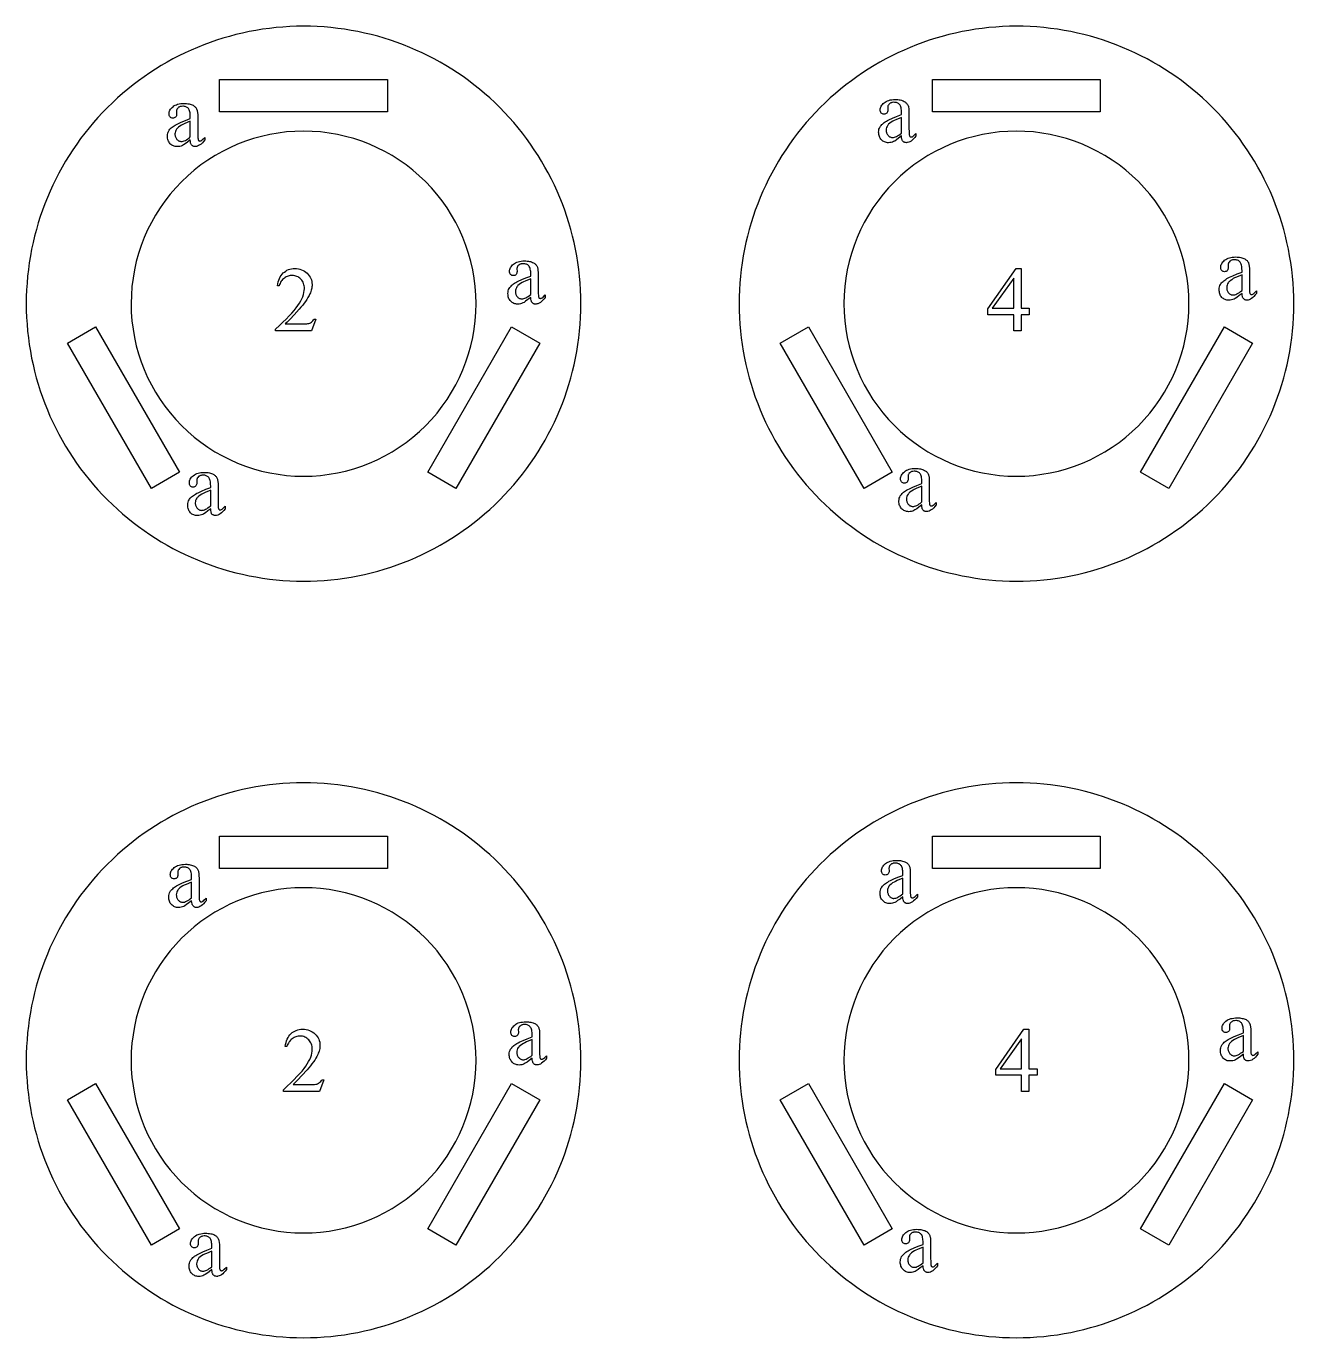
# Model space of a CAD drawing. Extents: x 6 to 600, y -207 to 349.
# Drawn here: x 192.9 to 310.1, y 9.1 to 130.2 of the extents above; entities that cross this region are included whole.
import ezdxf

# ---------------------------------------------------------------- set-up
doc = ezdxf.new("R2010")
doc.units = 0
doc.header["$MEASUREMENT"] = 0
for name, color, linetype in [('EXT', 1, 'CONTINUOUS'), ('INT', 5, 'CONTINUOUS'), ('TEXT', 18, 'CONTINUOUS')]:
    doc.layers.add(name, color=color, linetype=linetype)

msp = doc.modelspace()

# ---------------------------------------------------------------- linework, layer by layer
at = {"layer": 'EXT'}
for points in [[(218.57, 130.21, 0.414214), (192.95, 104.59, 0.414214), (218.57, 78.96, 0.414214), (244.2, 104.59, 0.414214)], [(284.43, 130.21, 0.414214), (258.81, 104.59, 0.414214), (284.43, 78.96, 0.414214), (310.06, 104.59, 0.414214)], [(218.57, 60.33, 0.414214), (192.95, 34.7, 0.414214), (218.57, 9.08, 0.414214), (244.2, 34.7, 0.414214)], [(284.43, 60.33, 0.414214), (258.81, 34.7, 0.414214), (284.43, 9.08, 0.414214), (310.06, 34.7, 0.414214)]]:
    msp.add_lwpolyline(points, format="xyb", close=True, dxfattribs=at)
at = {"layer": 'INT'}
for points in [[(210.82, 122.3), (210.82, 125.3), (226.32, 125.3), (226.32, 122.3)], [(276.68, 122.3), (276.68, 125.3), (292.18, 125.3), (292.18, 122.3)], [(207.1, 89.01), (204.51, 87.51), (196.76, 100.94), (199.35, 102.44)], [(237.79, 102.44), (240.39, 100.94), (232.64, 87.51), (230.04, 89.01)], [(272.96, 89.01), (270.36, 87.51), (262.61, 100.94), (265.21, 102.44)], [(303.65, 102.44), (306.25, 100.94), (298.5, 87.51), (295.9, 89.01)], [(210.82, 52.42), (210.82, 55.42), (226.32, 55.42), (226.32, 52.42)], [(276.68, 52.42), (276.68, 55.42), (292.18, 55.42), (292.18, 52.42)], [(207.1, 19.13), (204.51, 17.63), (196.76, 31.05), (199.35, 32.55)], [(237.79, 32.55), (240.39, 31.05), (232.64, 17.63), (230.04, 19.13)], [(272.96, 19.13), (270.36, 17.63), (262.61, 31.05), (265.21, 32.55)], [(303.65, 32.55), (306.25, 31.05), (298.5, 17.63), (295.9, 19.13)]]:
    msp.add_lwpolyline(points, close=True, dxfattribs=at)
for points in [[(218.57, 120.52, 0.414214), (202.64, 104.59, 0.414214), (218.57, 88.65, 0.414214), (234.51, 104.59, 0.414214)], [(284.43, 120.52, 0.414214), (268.5, 104.59, 0.414214), (284.43, 88.65, 0.414214), (300.37, 104.59, 0.414214)], [(218.57, 50.64, 0.414214), (202.64, 34.7, 0.414214), (218.57, 18.76, 0.414214), (234.51, 34.7, 0.414214)], [(284.43, 50.64, 0.414214), (268.5, 34.7, 0.414214), (284.43, 18.76, 0.414214), (300.37, 34.7, 0.414214)]]:
    msp.add_lwpolyline(points, format="xyb", close=True, dxfattribs=at)
at = {"layer": 'TEXT'}
for points in [[(208.11, 119.71), (207.85, 119.51), (207.63, 119.36), (207.48, 119.25), (207.38, 119.19), (207.26, 119.14), (207.15, 119.11), (207.02, 119.09), (206.9, 119.09), (206.8, 119.09), (206.71, 119.1), (206.62, 119.12), (206.54, 119.15), (206.46, 119.19), (206.39, 119.24), (206.32, 119.29), (206.25, 119.36), (206.19, 119.43), (206.14, 119.5), (206.09, 119.58), (206.06, 119.67), (206.03, 119.76), (206.01, 119.86), (206, 119.96), (206, 120.06), (206, 120.2), (206.03, 120.32), (206.07, 120.44), (206.12, 120.55), (206.17, 120.62), (206.22, 120.69), (206.28, 120.75), (206.35, 120.82), (206.43, 120.89), (206.52, 120.95), (206.61, 121.01), (206.71, 121.08), (206.82, 121.14), (206.96, 121.21), (207.27, 121.35), (207.66, 121.51), (208.11, 121.68), (208.11, 121.83), (208.11, 121.97), (208.1, 122.09), (208.09, 122.21), (208.07, 122.31), (208.04, 122.4), (208.01, 122.48), (207.97, 122.55), (207.93, 122.61), (207.88, 122.66), (207.83, 122.7), (207.77, 122.74), (207.71, 122.77), (207.64, 122.79), (207.57, 122.81), (207.49, 122.82), (207.41, 122.82), (207.28, 122.81), (207.22, 122.8), (207.17, 122.79), (207.12, 122.77), (207.07, 122.74), (207.03, 122.72), (206.99, 122.68), (206.92, 122.61), (206.89, 122.57), (206.87, 122.53), (206.86, 122.49), (206.84, 122.45), (206.84, 122.4), (206.83, 122.36), (206.84, 122.12), (206.84, 122.03), (206.82, 121.95), (206.79, 121.88), (206.74, 121.82), (206.69, 121.78), (206.63, 121.75), (206.56, 121.73), (206.49, 121.72), (206.42, 121.73), (206.35, 121.75), (206.29, 121.78), (206.24, 121.83), (206.2, 121.89), (206.16, 121.96), (206.15, 122.03), (206.14, 122.12), (206.15, 122.21), (206.16, 122.3), (206.19, 122.38), (206.23, 122.46), (206.28, 122.55), (206.35, 122.62), (206.42, 122.7), (206.51, 122.78), (206.6, 122.85), (206.71, 122.91), (206.82, 122.96), (206.94, 123), (207.08, 123.03), (207.22, 123.06), (207.37, 123.07), (207.53, 123.08), (207.65, 123.07), (207.77, 123.07), (207.88, 123.05), (207.99, 123.03), (208.09, 123.01), (208.19, 122.98), (208.28, 122.95), (208.36, 122.91), (208.42, 122.87), (208.47, 122.83), (208.53, 122.79), (208.57, 122.74), (208.62, 122.69), (208.65, 122.63), (208.69, 122.57), (208.72, 122.5), (208.74, 122.45), (208.75, 122.39), (208.78, 122.23), (208.79, 122.03), (208.8, 121.77), (208.8, 120.48), (208.8, 120.05), (208.81, 119.91), (208.82, 119.82), (208.83, 119.76), (208.84, 119.72), (208.86, 119.68), (208.88, 119.65), (208.91, 119.64), (208.94, 119.62), (208.96, 119.62), (208.99, 119.61), (209.06, 119.62), (209.11, 119.64), (209.16, 119.68), (209.24, 119.74), (209.45, 119.94), (209.45, 119.71), (209.33, 119.57), (209.22, 119.44), (209.1, 119.33), (208.99, 119.25), (208.88, 119.18), (208.77, 119.13), (208.67, 119.1), (208.61, 119.09), (208.56, 119.09), (208.46, 119.1), (208.42, 119.11), (208.38, 119.13), (208.34, 119.15), (208.3, 119.17), (208.27, 119.2), (208.24, 119.23), (208.21, 119.27), (208.18, 119.31), (208.16, 119.36), (208.14, 119.42), (208.12, 119.55)], [(273.82, 120.08), (273.55, 119.87), (273.34, 119.72), (273.19, 119.61), (273.08, 119.55), (272.97, 119.51), (272.85, 119.47), (272.73, 119.46), (272.61, 119.45), (272.51, 119.45), (272.42, 119.47), (272.33, 119.49), (272.25, 119.52), (272.17, 119.55), (272.09, 119.6), (272.02, 119.66), (271.96, 119.72), (271.9, 119.79), (271.85, 119.86), (271.8, 119.94), (271.77, 120.03), (271.74, 120.12), (271.72, 120.22), (271.71, 120.32), (271.7, 120.43), (271.71, 120.56), (271.73, 120.69), (271.77, 120.8), (271.83, 120.91), (271.87, 120.98), (271.93, 121.05), (271.99, 121.12), (272.06, 121.18), (272.14, 121.25), (272.22, 121.31), (272.32, 121.38), (272.42, 121.44), (272.53, 121.5), (272.66, 121.57), (272.98, 121.72), (273.36, 121.87), (273.82, 122.05), (273.82, 122.2), (273.82, 122.33), (273.81, 122.46), (273.79, 122.57), (273.77, 122.67), (273.75, 122.77), (273.72, 122.85), (273.68, 122.92), (273.64, 122.97), (273.59, 123.02), (273.54, 123.07), (273.48, 123.1), (273.42, 123.13), (273.35, 123.16), (273.27, 123.17), (273.2, 123.18), (273.11, 123.19), (272.99, 123.18), (272.93, 123.17), (272.88, 123.15), (272.83, 123.13), (272.78, 123.11), (272.74, 123.08), (272.7, 123.05), (272.63, 122.97), (272.6, 122.93), (272.58, 122.89), (272.56, 122.85), (272.55, 122.81), (272.54, 122.77), (272.54, 122.72), (272.55, 122.48), (272.54, 122.39), (272.52, 122.31), (272.49, 122.24), (272.45, 122.19), (272.4, 122.14), (272.34, 122.11), (272.27, 122.09), (272.2, 122.08), (272.12, 122.09), (272.06, 122.11), (272, 122.14), (271.95, 122.19), (271.9, 122.25), (271.87, 122.32), (271.85, 122.4), (271.85, 122.49), (271.85, 122.57), (271.87, 122.66), (271.9, 122.74), (271.94, 122.83), (271.99, 122.91), (272.05, 122.99), (272.13, 123.07), (272.21, 123.14), (272.31, 123.21), (272.41, 123.27), (272.53, 123.32), (272.65, 123.36), (272.78, 123.4), (272.93, 123.42), (273.08, 123.43), (273.24, 123.44), (273.36, 123.44), (273.48, 123.43), (273.59, 123.42), (273.7, 123.4), (273.8, 123.37), (273.89, 123.34), (273.98, 123.31), (274.07, 123.27), (274.13, 123.24), (274.18, 123.2), (274.23, 123.15), (274.28, 123.1), (274.32, 123.05), (274.36, 122.99), (274.4, 122.93), (274.43, 122.87), (274.45, 122.82), (274.46, 122.75), (274.48, 122.6), (274.5, 122.39), (274.5, 122.14), (274.5, 120.85), (274.51, 120.41), (274.51, 120.27), (274.52, 120.18), (274.54, 120.12), (274.55, 120.08), (274.57, 120.04), (274.59, 120.02), (274.62, 120), (274.64, 119.99), (274.67, 119.98), (274.7, 119.98), (274.76, 119.98), (274.82, 120), (274.87, 120.04), (274.95, 120.11), (275.15, 120.31), (275.15, 120.08), (275.04, 119.93), (274.92, 119.8), (274.81, 119.7), (274.7, 119.61), (274.59, 119.54), (274.48, 119.49), (274.37, 119.46), (274.32, 119.46), (274.27, 119.45), (274.17, 119.46), (274.13, 119.47), (274.08, 119.49), (274.04, 119.51), (274.01, 119.53), (273.97, 119.56), (273.94, 119.59), (273.91, 119.63), (273.89, 119.68), (273.87, 119.73), (273.85, 119.78), (273.83, 119.92)], [(208.11, 119.98), (208.11, 121.43), (207.6, 121.22), (207.42, 121.14), (207.3, 121.08), (207.15, 120.98), (207.02, 120.89), (206.92, 120.79), (206.87, 120.74), (206.83, 120.7), (206.77, 120.59), (206.73, 120.49), (206.7, 120.38), (206.69, 120.26), (206.69, 120.19), (206.7, 120.12), (206.72, 120.05), (206.74, 119.99), (206.76, 119.93), (206.79, 119.87), (206.83, 119.82), (206.87, 119.76), (206.92, 119.72), (206.96, 119.68), (207.01, 119.64), (207.06, 119.62), (207.11, 119.59), (207.17, 119.58), (207.22, 119.57), (207.28, 119.57), (207.36, 119.57), (207.45, 119.59), (207.55, 119.63), (207.65, 119.67), (207.75, 119.73), (207.87, 119.8), (207.99, 119.88)], [(273.82, 120.34), (273.82, 121.79), (273.3, 121.58), (273.13, 121.5), (273.01, 121.44), (272.86, 121.35), (272.73, 121.25), (272.62, 121.16), (272.58, 121.11), (272.54, 121.06), (272.48, 120.96), (272.43, 120.85), (272.41, 120.74), (272.4, 120.62), (272.4, 120.55), (272.41, 120.48), (272.42, 120.41), (272.44, 120.35), (272.47, 120.29), (272.5, 120.23), (272.54, 120.18), (272.58, 120.13), (272.62, 120.08), (272.67, 120.04), (272.72, 120.01), (272.77, 119.98), (272.82, 119.96), (272.88, 119.94), (272.93, 119.93), (272.99, 119.93), (273.07, 119.94), (273.16, 119.96), (273.25, 119.99), (273.35, 120.03), (273.46, 120.09), (273.57, 120.16), (273.69, 120.25)], [(219.71, 103.17), (219.31, 102.09), (215.99, 102.09), (215.99, 102.24), (216.34, 102.57), (216.67, 102.88), (216.97, 103.17), (217.24, 103.45), (217.48, 103.72), (217.7, 103.97), (217.89, 104.2), (218.05, 104.42), (218.19, 104.63), (218.32, 104.84), (218.42, 105.04), (218.5, 105.23), (218.57, 105.42), (218.61, 105.61), (218.64, 105.79), (218.65, 105.97), (218.65, 106.1), (218.63, 106.23), (218.61, 106.34), (218.57, 106.46), (218.52, 106.56), (218.47, 106.66), (218.4, 106.76), (218.32, 106.85), (218.24, 106.93), (218.15, 107), (218.06, 107.06), (217.96, 107.11), (217.86, 107.14), (217.76, 107.17), (217.65, 107.19), (217.54, 107.19), (217.44, 107.19), (217.34, 107.18), (217.24, 107.16), (217.15, 107.13), (217.05, 107.1), (216.97, 107.06), (216.88, 107.01), (216.8, 106.95), (216.72, 106.89), (216.64, 106.82), (216.57, 106.74), (216.51, 106.65), (216.45, 106.56), (216.4, 106.46), (216.35, 106.35), (216.31, 106.24), (216.15, 106.24), (216.19, 106.43), (216.23, 106.6), (216.28, 106.76), (216.34, 106.92), (216.41, 107.06), (216.49, 107.19), (216.58, 107.31), (216.69, 107.42), (216.8, 107.51), (216.92, 107.6), (217.04, 107.67), (217.17, 107.73), (217.31, 107.77), (217.45, 107.8), (217.6, 107.82), (217.76, 107.83), (217.93, 107.82), (218.09, 107.8), (218.24, 107.77), (218.39, 107.72), (218.53, 107.66), (218.66, 107.58), (218.78, 107.49), (218.9, 107.39), (219.01, 107.28), (219.1, 107.16), (219.18, 107.04), (219.25, 106.91), (219.3, 106.78), (219.33, 106.64), (219.35, 106.5), (219.36, 106.35), (219.36, 106.24), (219.35, 106.14), (219.33, 106.03), (219.31, 105.92), (219.28, 105.82), (219.25, 105.71), (219.21, 105.6), (219.16, 105.5), (219.08, 105.33), (218.98, 105.16), (218.88, 104.98), (218.76, 104.8), (218.63, 104.63), (218.49, 104.44), (218.33, 104.26), (218.17, 104.07), (217.7, 103.57), (217.33, 103.17), (217.05, 102.89), (216.88, 102.71), (218.34, 102.71), (218.55, 102.72), (218.73, 102.72), (218.87, 102.73), (218.97, 102.75), (219.06, 102.77), (219.14, 102.8), (219.22, 102.83), (219.3, 102.88), (219.37, 102.94), (219.43, 103), (219.5, 103.08), (219.55, 103.17)], [(239.57, 105.17), (239.3, 104.97), (239.09, 104.81), (238.94, 104.7), (238.83, 104.65), (238.72, 104.6), (238.6, 104.57), (238.48, 104.55), (238.36, 104.54), (238.26, 104.55), (238.17, 104.56), (238.08, 104.58), (238, 104.61), (237.92, 104.65), (237.84, 104.69), (237.77, 104.75), (237.71, 104.81), (237.65, 104.88), (237.6, 104.96), (237.55, 105.04), (237.52, 105.12), (237.49, 105.21), (237.47, 105.31), (237.46, 105.41), (237.45, 105.52), (237.46, 105.65), (237.48, 105.78), (237.52, 105.9), (237.58, 106), (237.62, 106.07), (237.68, 106.14), (237.74, 106.21), (237.81, 106.28), (237.89, 106.34), (237.97, 106.41), (238.07, 106.47), (238.17, 106.53), (238.28, 106.6), (238.41, 106.66), (238.73, 106.81), (239.11, 106.97), (239.57, 107.14), (239.57, 107.29), (239.57, 107.42), (239.56, 107.55), (239.54, 107.66), (239.52, 107.77), (239.5, 107.86), (239.47, 107.94), (239.43, 108.01), (239.39, 108.07), (239.34, 108.12), (239.29, 108.16), (239.23, 108.2), (239.17, 108.23), (239.1, 108.25), (239.03, 108.27), (238.95, 108.28), (238.86, 108.28), (238.74, 108.27), (238.68, 108.26), (238.63, 108.24), (238.58, 108.22), (238.53, 108.2), (238.49, 108.17), (238.45, 108.14), (238.38, 108.07), (238.35, 108.03), (238.33, 107.99), (238.31, 107.95), (238.3, 107.9), (238.29, 107.86), (238.29, 107.81), (238.3, 107.57), (238.29, 107.48), (238.28, 107.4), (238.24, 107.34), (238.2, 107.28), (238.15, 107.23), (238.09, 107.2), (238.02, 107.18), (237.95, 107.18), (237.87, 107.18), (237.81, 107.2), (237.75, 107.24), (237.7, 107.28), (237.65, 107.34), (237.62, 107.41), (237.6, 107.49), (237.6, 107.58), (237.6, 107.67), (237.62, 107.75), (237.65, 107.84), (237.69, 107.92), (237.74, 108), (237.8, 108.08), (237.88, 108.16), (237.96, 108.23), (238.06, 108.3), (238.16, 108.36), (238.28, 108.42), (238.4, 108.46), (238.53, 108.49), (238.68, 108.51), (238.83, 108.53), (238.99, 108.53), (239.11, 108.53), (239.23, 108.52), (239.34, 108.51), (239.45, 108.49), (239.55, 108.47), (239.64, 108.44), (239.73, 108.4), (239.82, 108.36), (239.88, 108.33), (239.93, 108.29), (239.98, 108.25), (240.03, 108.2), (240.07, 108.14), (240.11, 108.09), (240.15, 108.03), (240.18, 107.96), (240.2, 107.91), (240.21, 107.85), (240.23, 107.69), (240.25, 107.48), (240.25, 107.23), (240.25, 105.94), (240.26, 105.5), (240.27, 105.36), (240.27, 105.27), (240.29, 105.22), (240.3, 105.17), (240.32, 105.14), (240.34, 105.11), (240.37, 105.09), (240.39, 105.08), (240.42, 105.07), (240.45, 105.07), (240.51, 105.08), (240.57, 105.1), (240.62, 105.14), (240.7, 105.2), (240.9, 105.4), (240.9, 105.17), (240.79, 105.02), (240.68, 104.9), (240.56, 104.79), (240.45, 104.7), (240.34, 104.63), (240.23, 104.58), (240.12, 104.56), (240.07, 104.55), (240.02, 104.55), (239.92, 104.55), (239.88, 104.57), (239.83, 104.58), (239.8, 104.6), (239.76, 104.63), (239.72, 104.65), (239.69, 104.69), (239.67, 104.73), (239.64, 104.77), (239.62, 104.82), (239.6, 104.88), (239.58, 105.01)], [(285.62, 104.16), (285.62, 103.57), (284.86, 103.57), (284.86, 102.09), (284.18, 102.09), (284.18, 103.57), (281.8, 103.57), (281.8, 104.1), (284.41, 107.83), (284.86, 107.83), (284.86, 104.16)], [(305.28, 105.53), (305.01, 105.33), (304.8, 105.17), (304.64, 105.07), (304.54, 105.01), (304.43, 104.96), (304.31, 104.93), (304.19, 104.91), (304.07, 104.9), (303.97, 104.91), (303.88, 104.92), (303.79, 104.94), (303.71, 104.97), (303.63, 105.01), (303.55, 105.06), (303.48, 105.11), (303.42, 105.17), (303.36, 105.24), (303.3, 105.32), (303.26, 105.4), (303.22, 105.49), (303.2, 105.58), (303.18, 105.67), (303.16, 105.78), (303.16, 105.88), (303.17, 106.02), (303.19, 106.14), (303.23, 106.26), (303.29, 106.36), (303.33, 106.43), (303.39, 106.5), (303.45, 106.57), (303.52, 106.64), (303.6, 106.7), (303.68, 106.77), (303.78, 106.83), (303.88, 106.9), (303.99, 106.96), (304.12, 107.03), (304.44, 107.17), (304.82, 107.33), (305.28, 107.5), (305.28, 107.65), (305.27, 107.79), (305.27, 107.91), (305.25, 108.03), (305.23, 108.13), (305.21, 108.22), (305.18, 108.3), (305.14, 108.37), (305.1, 108.43), (305.05, 108.48), (305, 108.52), (304.94, 108.56), (304.87, 108.59), (304.81, 108.61), (304.73, 108.63), (304.65, 108.64), (304.57, 108.64), (304.45, 108.63), (304.39, 108.62), (304.34, 108.61), (304.29, 108.59), (304.24, 108.56), (304.2, 108.53), (304.16, 108.5), (304.09, 108.43), (304.06, 108.39), (304.04, 108.35), (304.02, 108.31), (304.01, 108.27), (304, 108.22), (304, 108.18), (304.01, 107.94), (304, 107.85), (303.98, 107.77), (303.95, 107.7), (303.91, 107.64), (303.86, 107.6), (303.8, 107.56), (303.73, 107.55), (303.65, 107.54), (303.58, 107.55), (303.52, 107.57), (303.46, 107.6), (303.4, 107.65), (303.36, 107.71), (303.33, 107.77), (303.31, 107.85), (303.31, 107.94), (303.31, 108.03), (303.33, 108.12), (303.36, 108.2), (303.4, 108.28), (303.45, 108.36), (303.51, 108.44), (303.59, 108.52), (303.67, 108.6), (303.77, 108.67), (303.87, 108.73), (303.99, 108.78), (304.11, 108.82), (304.24, 108.85), (304.38, 108.88), (304.54, 108.89), (304.7, 108.9), (304.82, 108.89), (304.94, 108.88), (305.05, 108.87), (305.16, 108.85), (305.26, 108.83), (305.35, 108.8), (305.44, 108.77), (305.53, 108.73), (305.58, 108.69), (305.64, 108.65), (305.69, 108.61), (305.74, 108.56), (305.78, 108.51), (305.82, 108.45), (305.86, 108.39), (305.89, 108.32), (305.9, 108.27), (305.92, 108.21), (305.94, 108.05), (305.96, 107.85), (305.96, 107.59), (305.96, 106.3), (305.97, 105.86), (305.97, 105.72), (305.98, 105.64), (305.99, 105.58), (306.01, 105.53), (306.03, 105.5), (306.05, 105.47), (306.07, 105.45), (306.1, 105.44), (306.13, 105.43), (306.16, 105.43), (306.22, 105.44), (306.28, 105.46), (306.33, 105.5), (306.4, 105.56), (306.61, 105.76), (306.61, 105.53), (306.5, 105.39), (306.38, 105.26), (306.27, 105.15), (306.16, 105.06), (306.05, 105), (305.94, 104.95), (305.83, 104.92), (305.78, 104.91), (305.72, 104.91), (305.63, 104.92), (305.58, 104.93), (305.54, 104.94), (305.5, 104.96), (305.47, 104.99), (305.43, 105.02), (305.4, 105.05), (305.37, 105.09), (305.35, 105.13), (305.33, 105.18), (305.31, 105.24), (305.29, 105.37)], [(239.57, 105.44), (239.57, 106.89), (239.05, 106.67), (238.88, 106.59), (238.76, 106.53), (238.61, 106.44), (238.48, 106.35), (238.37, 106.25), (238.33, 106.2), (238.29, 106.15), (238.23, 106.05), (238.19, 105.94), (238.16, 105.83), (238.15, 105.72), (238.15, 105.64), (238.16, 105.57), (238.18, 105.51), (238.19, 105.44), (238.22, 105.38), (238.25, 105.32), (238.29, 105.27), (238.33, 105.22), (238.37, 105.17), (238.42, 105.13), (238.47, 105.1), (238.52, 105.07), (238.57, 105.05), (238.63, 105.04), (238.68, 105.03), (238.74, 105.02), (238.82, 105.03), (238.91, 105.05), (239, 105.08), (239.1, 105.13), (239.21, 105.18), (239.32, 105.26), (239.44, 105.34)], [(284.18, 104.16), (284.18, 106.95), (282.2, 104.16)], [(305.28, 105.8), (305.28, 107.25), (304.76, 107.04), (304.59, 106.96), (304.47, 106.9), (304.32, 106.8), (304.19, 106.71), (304.08, 106.61), (304.04, 106.56), (304, 106.51), (303.94, 106.41), (303.89, 106.31), (303.87, 106.19), (303.86, 106.08), (303.86, 106.01), (303.87, 105.94), (303.88, 105.87), (303.9, 105.81), (303.93, 105.75), (303.96, 105.69), (303.99, 105.63), (304.04, 105.58), (304.08, 105.54), (304.13, 105.5), (304.18, 105.46), (304.23, 105.44), (304.28, 105.41), (304.33, 105.4), (304.39, 105.39), (304.45, 105.39), (304.53, 105.39), (304.62, 105.41), (304.71, 105.44), (304.81, 105.49), (304.92, 105.55), (305.03, 105.62), (305.15, 105.7)], [(209.99, 85.64), (209.72, 85.44), (209.51, 85.28), (209.35, 85.17), (209.25, 85.12), (209.14, 85.07), (209.02, 85.04), (208.9, 85.02), (208.77, 85.01), (208.68, 85.02), (208.59, 85.03), (208.5, 85.05), (208.42, 85.08), (208.34, 85.12), (208.26, 85.16), (208.19, 85.22), (208.13, 85.28), (208.07, 85.35), (208.01, 85.43), (207.97, 85.51), (207.93, 85.59), (207.91, 85.68), (207.89, 85.78), (207.87, 85.88), (207.87, 85.99), (207.88, 86.12), (207.9, 86.25), (207.94, 86.37), (207.99, 86.47), (208.04, 86.54), (208.1, 86.61), (208.16, 86.68), (208.23, 86.75), (208.31, 86.81), (208.39, 86.88), (208.48, 86.94), (208.59, 87), (208.7, 87.07), (208.83, 87.13), (209.15, 87.28), (209.53, 87.44), (209.99, 87.61), (209.99, 87.76), (209.98, 87.89), (209.97, 88.02), (209.96, 88.13), (209.94, 88.24), (209.92, 88.33), (209.88, 88.41), (209.85, 88.48), (209.81, 88.54), (209.76, 88.59), (209.7, 88.63), (209.65, 88.67), (209.58, 88.7), (209.52, 88.72), (209.44, 88.74), (209.36, 88.75), (209.28, 88.75), (209.16, 88.74), (209.1, 88.73), (209.05, 88.71), (209, 88.69), (208.95, 88.67), (208.91, 88.64), (208.87, 88.61), (208.8, 88.53), (208.77, 88.5), (208.75, 88.46), (208.73, 88.42), (208.72, 88.37), (208.71, 88.33), (208.71, 88.28), (208.72, 88.04), (208.71, 87.95), (208.69, 87.87), (208.66, 87.81), (208.62, 87.75), (208.57, 87.7), (208.51, 87.67), (208.44, 87.65), (208.36, 87.65), (208.29, 87.65), (208.22, 87.67), (208.17, 87.71), (208.11, 87.75), (208.07, 87.81), (208.04, 87.88), (208.02, 87.96), (208.02, 88.05), (208.02, 88.14), (208.04, 88.22), (208.07, 88.31), (208.11, 88.39), (208.16, 88.47), (208.22, 88.55), (208.29, 88.63), (208.38, 88.7), (208.48, 88.77), (208.58, 88.83), (208.7, 88.89), (208.82, 88.93), (208.95, 88.96), (209.09, 88.98), (209.24, 89), (209.41, 89), (209.53, 89), (209.65, 88.99), (209.76, 88.98), (209.87, 88.96), (209.97, 88.94), (210.06, 88.91), (210.15, 88.87), (210.23, 88.83), (210.29, 88.8), (210.35, 88.76), (210.4, 88.71), (210.45, 88.67), (210.49, 88.61), (210.53, 88.56), (210.56, 88.5), (210.6, 88.43), (210.61, 88.38), (210.63, 88.32), (210.65, 88.16), (210.67, 87.95), (210.67, 87.7), (210.67, 86.41), (210.68, 85.97), (210.68, 85.83), (210.69, 85.74), (210.7, 85.69), (210.72, 85.64), (210.74, 85.61), (210.76, 85.58), (210.78, 85.56), (210.81, 85.55), (210.84, 85.54), (210.87, 85.54), (210.93, 85.55), (210.99, 85.57), (211.04, 85.61), (211.11, 85.67), (211.32, 85.87), (211.32, 85.64), (211.21, 85.49), (211.09, 85.37), (210.98, 85.26), (210.87, 85.17), (210.76, 85.1), (210.65, 85.05), (210.54, 85.03), (210.49, 85.02), (210.43, 85.02), (210.34, 85.02), (210.29, 85.04), (210.25, 85.05), (210.21, 85.07), (210.18, 85.09), (210.14, 85.12), (210.11, 85.16), (210.08, 85.19), (210.06, 85.24), (210.04, 85.29), (210.02, 85.35), (210, 85.48)], [(275.69, 86), (275.43, 85.8), (275.22, 85.64), (275.06, 85.54), (274.96, 85.48), (274.85, 85.43), (274.73, 85.4), (274.61, 85.38), (274.48, 85.37), (274.39, 85.38), (274.29, 85.39), (274.21, 85.41), (274.12, 85.44), (274.04, 85.48), (273.97, 85.53), (273.9, 85.58), (273.83, 85.64), (273.77, 85.71), (273.72, 85.79), (273.68, 85.87), (273.64, 85.96), (273.61, 86.05), (273.59, 86.14), (273.58, 86.25), (273.58, 86.35), (273.59, 86.49), (273.61, 86.61), (273.65, 86.73), (273.7, 86.83), (273.75, 86.9), (273.8, 86.97), (273.87, 87.04), (273.93, 87.11), (274.01, 87.17), (274.1, 87.24), (274.19, 87.3), (274.29, 87.37), (274.41, 87.43), (274.54, 87.5), (274.85, 87.64), (275.24, 87.8), (275.69, 87.97), (275.69, 88.12), (275.69, 88.26), (275.68, 88.38), (275.67, 88.5), (275.65, 88.6), (275.62, 88.69), (275.59, 88.77), (275.56, 88.84), (275.51, 88.9), (275.47, 88.95), (275.41, 88.99), (275.35, 89.03), (275.29, 89.06), (275.22, 89.08), (275.15, 89.1), (275.07, 89.11), (274.99, 89.11), (274.86, 89.1), (274.81, 89.09), (274.75, 89.08), (274.7, 89.06), (274.66, 89.03), (274.61, 89), (274.57, 88.97), (274.5, 88.9), (274.48, 88.86), (274.46, 88.82), (274.44, 88.78), (274.43, 88.74), (274.42, 88.69), (274.42, 88.65), (274.42, 88.41), (274.42, 88.32), (274.4, 88.24), (274.37, 88.17), (274.33, 88.11), (274.27, 88.07), (274.21, 88.03), (274.15, 88.01), (274.07, 88.01), (274, 88.02), (273.93, 88.04), (273.87, 88.07), (273.82, 88.12), (273.78, 88.18), (273.75, 88.24), (273.73, 88.32), (273.72, 88.41), (273.73, 88.5), (273.75, 88.59), (273.77, 88.67), (273.81, 88.75), (273.87, 88.83), (273.93, 88.91), (274, 88.99), (274.09, 89.07), (274.18, 89.14), (274.29, 89.2), (274.4, 89.25), (274.53, 89.29), (274.66, 89.32), (274.8, 89.35), (274.95, 89.36), (275.11, 89.36), (275.24, 89.36), (275.35, 89.35), (275.47, 89.34), (275.57, 89.32), (275.67, 89.3), (275.77, 89.27), (275.86, 89.23), (275.94, 89.19), (276, 89.16), (276.06, 89.12), (276.11, 89.08), (276.15, 89.03), (276.2, 88.98), (276.24, 88.92), (276.27, 88.86), (276.3, 88.79), (276.32, 88.74), (276.34, 88.68), (276.36, 88.52), (276.37, 88.31), (276.38, 88.06), (276.38, 86.77), (276.38, 86.33), (276.39, 86.19), (276.4, 86.11), (276.41, 86.05), (276.43, 86), (276.44, 85.97), (276.47, 85.94), (276.49, 85.92), (276.52, 85.91), (276.55, 85.9), (276.58, 85.9), (276.64, 85.91), (276.69, 85.93), (276.75, 85.97), (276.82, 86.03), (277.03, 86.23), (277.03, 86), (276.91, 85.85), (276.8, 85.73), (276.69, 85.62), (276.57, 85.53), (276.46, 85.47), (276.36, 85.42), (276.25, 85.39), (276.19, 85.38), (276.14, 85.38), (276.04, 85.39), (276, 85.4), (275.96, 85.41), (275.92, 85.43), (275.88, 85.46), (275.85, 85.49), (275.82, 85.52), (275.79, 85.56), (275.76, 85.6), (275.74, 85.65), (275.73, 85.71), (275.7, 85.84)], [(209.99, 85.91), (209.99, 87.36), (209.47, 87.14), (209.3, 87.06), (209.18, 87), (209.02, 86.91), (208.9, 86.82), (208.79, 86.72), (208.75, 86.67), (208.71, 86.62), (208.65, 86.52), (208.6, 86.41), (208.58, 86.3), (208.57, 86.19), (208.57, 86.11), (208.58, 86.04), (208.59, 85.98), (208.61, 85.91), (208.64, 85.85), (208.67, 85.79), (208.7, 85.74), (208.75, 85.69), (208.79, 85.64), (208.84, 85.6), (208.89, 85.57), (208.94, 85.54), (208.99, 85.52), (209.04, 85.5), (209.1, 85.5), (209.16, 85.49), (209.24, 85.5), (209.33, 85.52), (209.42, 85.55), (209.52, 85.6), (209.63, 85.65), (209.74, 85.73), (209.86, 85.81)], [(275.69, 86.27), (275.69, 87.72), (275.18, 87.51), (275, 87.43), (274.88, 87.37), (274.73, 87.27), (274.6, 87.18), (274.5, 87.08), (274.45, 87.03), (274.42, 86.98), (274.35, 86.88), (274.31, 86.78), (274.28, 86.66), (274.27, 86.55), (274.28, 86.48), (274.29, 86.41), (274.3, 86.34), (274.32, 86.28), (274.34, 86.21), (274.37, 86.16), (274.41, 86.1), (274.45, 86.05), (274.5, 86.01), (274.55, 85.97), (274.59, 85.93), (274.64, 85.9), (274.7, 85.88), (274.75, 85.87), (274.81, 85.86), (274.86, 85.86), (274.95, 85.86), (275.03, 85.88), (275.13, 85.91), (275.23, 85.96), (275.34, 86.02), (275.45, 86.09), (275.57, 86.17)], [(208.23, 49.44), (207.97, 49.24), (207.76, 49.09), (207.6, 48.98), (207.5, 48.92), (207.39, 48.88), (207.27, 48.84), (207.15, 48.82), (207.02, 48.82), (206.93, 48.82), (206.83, 48.83), (206.75, 48.86), (206.66, 48.88), (206.58, 48.92), (206.51, 48.97), (206.44, 49.02), (206.37, 49.09), (206.31, 49.16), (206.26, 49.23), (206.22, 49.31), (206.18, 49.4), (206.15, 49.49), (206.13, 49.59), (206.12, 49.69), (206.12, 49.8), (206.13, 49.93), (206.15, 50.06), (206.19, 50.17), (206.24, 50.28), (206.29, 50.35), (206.34, 50.42), (206.41, 50.48), (206.48, 50.55), (206.55, 50.62), (206.64, 50.68), (206.73, 50.75), (206.83, 50.81), (206.95, 50.87), (207.08, 50.94), (207.39, 51.08), (207.78, 51.24), (208.23, 51.41), (208.23, 51.56), (208.23, 51.7), (208.22, 51.83), (208.21, 51.94), (208.19, 52.04), (208.16, 52.13), (208.13, 52.22), (208.1, 52.28), (208.05, 52.34), (208.01, 52.39), (207.95, 52.44), (207.89, 52.47), (207.83, 52.5), (207.76, 52.52), (207.69, 52.54), (207.61, 52.55), (207.53, 52.55), (207.4, 52.55), (207.35, 52.53), (207.29, 52.52), (207.24, 52.5), (207.2, 52.48), (207.15, 52.45), (207.11, 52.41), (207.04, 52.34), (207.02, 52.3), (207, 52.26), (206.98, 52.22), (206.97, 52.18), (206.96, 52.14), (206.96, 52.09), (206.96, 51.85), (206.96, 51.76), (206.94, 51.68), (206.91, 51.61), (206.87, 51.56), (206.81, 51.51), (206.75, 51.48), (206.69, 51.46), (206.61, 51.45), (206.54, 51.46), (206.47, 51.48), (206.41, 51.51), (206.36, 51.56), (206.32, 51.62), (206.29, 51.69), (206.27, 51.77), (206.26, 51.85), (206.27, 51.94), (206.29, 52.03), (206.31, 52.11), (206.35, 52.2), (206.41, 52.28), (206.47, 52.36), (206.54, 52.43), (206.63, 52.51), (206.72, 52.58), (206.83, 52.64), (206.94, 52.69), (207.07, 52.73), (207.2, 52.77), (207.34, 52.79), (207.49, 52.8), (207.65, 52.81), (207.78, 52.81), (207.89, 52.8), (208.01, 52.78), (208.11, 52.77), (208.21, 52.74), (208.31, 52.71), (208.4, 52.68), (208.48, 52.64), (208.54, 52.6), (208.6, 52.56), (208.65, 52.52), (208.69, 52.47), (208.74, 52.42), (208.78, 52.36), (208.81, 52.3), (208.84, 52.24), (208.86, 52.18), (208.88, 52.12), (208.9, 51.96), (208.91, 51.76), (208.92, 51.51), (208.92, 50.22), (208.92, 49.78), (208.93, 49.64), (208.94, 49.55), (208.95, 49.49), (208.97, 49.45), (208.98, 49.41), (209.01, 49.39), (209.03, 49.37), (209.06, 49.35), (209.09, 49.35), (209.12, 49.34), (209.18, 49.35), (209.23, 49.37), (209.29, 49.41), (209.36, 49.48), (209.57, 49.68), (209.57, 49.44), (209.45, 49.3), (209.34, 49.17), (209.23, 49.06), (209.11, 48.98), (209, 48.91), (208.9, 48.86), (208.79, 48.83), (208.73, 48.82), (208.68, 48.82), (208.58, 48.83), (208.54, 48.84), (208.5, 48.86), (208.46, 48.88), (208.42, 48.9), (208.39, 48.93), (208.36, 48.96), (208.33, 49), (208.3, 49.05), (208.28, 49.1), (208.27, 49.15), (208.24, 49.29)], [(273.94, 49.81), (273.68, 49.6), (273.46, 49.45), (273.31, 49.34), (273.21, 49.28), (273.09, 49.24), (272.98, 49.21), (272.85, 49.19), (272.73, 49.18), (272.63, 49.18), (272.54, 49.2), (272.45, 49.22), (272.37, 49.25), (272.29, 49.29), (272.22, 49.33), (272.15, 49.39), (272.08, 49.45), (272.02, 49.52), (271.97, 49.6), (271.92, 49.68), (271.89, 49.76), (271.86, 49.85), (271.84, 49.95), (271.83, 50.05), (271.83, 50.16), (271.83, 50.29), (271.86, 50.42), (271.9, 50.53), (271.95, 50.64), (272, 50.71), (272.05, 50.78), (272.11, 50.85), (272.18, 50.91), (272.26, 50.98), (272.35, 51.04), (272.44, 51.11), (272.54, 51.17), (272.65, 51.24), (272.79, 51.3), (273.1, 51.45), (273.49, 51.61), (273.94, 51.78), (273.94, 51.93), (273.94, 52.06), (273.93, 52.19), (273.92, 52.3), (273.9, 52.41), (273.87, 52.5), (273.84, 52.58), (273.8, 52.65), (273.76, 52.71), (273.71, 52.76), (273.66, 52.8), (273.6, 52.84), (273.54, 52.86), (273.47, 52.89), (273.4, 52.9), (273.32, 52.91), (273.24, 52.92), (273.11, 52.91), (273.05, 52.9), (273, 52.88), (272.95, 52.86), (272.9, 52.84), (272.86, 52.81), (272.82, 52.78), (272.75, 52.7), (272.72, 52.67), (272.7, 52.63), (272.69, 52.58), (272.67, 52.54), (272.67, 52.5), (272.66, 52.45), (272.67, 52.21), (272.67, 52.12), (272.65, 52.04), (272.62, 51.98), (272.57, 51.92), (272.52, 51.87), (272.46, 51.84), (272.39, 51.82), (272.32, 51.81), (272.25, 51.82), (272.18, 51.84), (272.12, 51.88), (272.07, 51.92), (272.03, 51.98), (271.99, 52.05), (271.98, 52.13), (271.97, 52.22), (271.98, 52.31), (271.99, 52.39), (272.02, 52.48), (272.06, 52.56), (272.11, 52.64), (272.18, 52.72), (272.25, 52.8), (272.34, 52.87), (272.43, 52.94), (272.54, 53), (272.65, 53.05), (272.77, 53.1), (272.91, 53.13), (273.05, 53.15), (273.2, 53.17), (273.36, 53.17), (273.48, 53.17), (273.6, 53.16), (273.71, 53.15), (273.82, 53.13), (273.92, 53.1), (274.02, 53.08), (274.11, 53.04), (274.19, 53), (274.25, 52.97), (274.3, 52.93), (274.36, 52.88), (274.4, 52.84), (274.45, 52.78), (274.48, 52.73), (274.52, 52.66), (274.55, 52.6), (274.57, 52.55), (274.58, 52.49), (274.61, 52.33), (274.62, 52.12), (274.63, 51.87), (274.63, 50.58), (274.63, 50.14), (274.64, 50), (274.65, 49.91), (274.66, 49.86), (274.67, 49.81), (274.69, 49.77), (274.71, 49.75), (274.74, 49.73), (274.77, 49.72), (274.79, 49.71), (274.82, 49.71), (274.89, 49.71), (274.94, 49.74), (274.99, 49.78), (275.07, 49.84), (275.28, 50.04), (275.28, 49.81), (275.16, 49.66), (275.05, 49.53), (274.93, 49.43), (274.82, 49.34), (274.71, 49.27), (274.6, 49.22), (274.5, 49.19), (274.44, 49.19), (274.39, 49.18), (274.29, 49.19), (274.25, 49.2), (274.21, 49.22), (274.17, 49.24), (274.13, 49.26), (274.1, 49.29), (274.07, 49.33), (274.04, 49.36), (274.01, 49.41), (273.99, 49.46), (273.97, 49.52), (273.95, 49.65)], [(208.23, 49.71), (208.23, 51.16), (207.72, 50.95), (207.54, 50.87), (207.42, 50.81), (207.27, 50.72), (207.14, 50.62), (207.04, 50.53), (206.99, 50.48), (206.96, 50.43), (206.89, 50.32), (206.85, 50.22), (206.82, 50.11), (206.81, 49.99), (206.82, 49.92), (206.83, 49.85), (206.84, 49.78), (206.86, 49.72), (206.88, 49.66), (206.92, 49.6), (206.95, 49.55), (206.99, 49.5), (207.04, 49.45), (207.09, 49.41), (207.13, 49.38), (207.18, 49.35), (207.24, 49.33), (207.29, 49.31), (207.35, 49.3), (207.4, 49.3), (207.49, 49.3), (207.57, 49.32), (207.67, 49.36), (207.77, 49.4), (207.88, 49.46), (207.99, 49.53), (208.11, 49.62)], [(273.94, 50.08), (273.94, 51.52), (273.43, 51.31), (273.25, 51.23), (273.13, 51.17), (272.98, 51.08), (272.85, 50.98), (272.75, 50.89), (272.7, 50.84), (272.66, 50.79), (272.6, 50.69), (272.56, 50.58), (272.53, 50.47), (272.52, 50.35), (272.53, 50.28), (272.53, 50.21), (272.55, 50.14), (272.57, 50.08), (272.59, 50.02), (272.62, 49.96), (272.66, 49.91), (272.7, 49.86), (272.75, 49.81), (272.79, 49.77), (272.84, 49.74), (272.89, 49.71), (272.94, 49.69), (273, 49.67), (273.05, 49.66), (273.11, 49.66), (273.19, 49.67), (273.28, 49.69), (273.38, 49.72), (273.48, 49.77), (273.58, 49.82), (273.7, 49.89), (273.82, 49.98)], [(220.43, 32.91), (220.04, 31.83), (216.72, 31.83), (216.72, 31.99), (217.07, 32.31), (217.39, 32.62), (217.69, 32.92), (217.96, 33.2), (218.21, 33.46), (218.43, 33.71), (218.62, 33.95), (218.78, 34.17), (218.92, 34.38), (219.04, 34.58), (219.14, 34.78), (219.23, 34.98), (219.29, 35.17), (219.34, 35.35), (219.37, 35.54), (219.38, 35.71), (219.37, 35.85), (219.36, 35.97), (219.33, 36.09), (219.29, 36.2), (219.25, 36.31), (219.19, 36.41), (219.12, 36.5), (219.05, 36.59), (218.96, 36.67), (218.88, 36.74), (218.78, 36.8), (218.69, 36.85), (218.59, 36.89), (218.48, 36.92), (218.38, 36.93), (218.26, 36.94), (218.16, 36.93), (218.06, 36.92), (217.96, 36.9), (217.87, 36.88), (217.78, 36.84), (217.69, 36.8), (217.6, 36.75), (217.52, 36.7), (217.44, 36.63), (217.37, 36.56), (217.3, 36.48), (217.23, 36.4), (217.17, 36.3), (217.12, 36.2), (217.07, 36.1), (217.03, 35.98), (216.88, 35.98), (216.91, 36.17), (216.95, 36.35), (217, 36.51), (217.06, 36.66), (217.14, 36.8), (217.22, 36.93), (217.31, 37.05), (217.41, 37.16), (217.52, 37.26), (217.64, 37.34), (217.76, 37.41), (217.89, 37.47), (218.03, 37.52), (218.18, 37.55), (218.33, 37.57), (218.48, 37.57), (218.65, 37.57), (218.81, 37.55), (218.97, 37.51), (219.11, 37.46), (219.25, 37.4), (219.38, 37.33), (219.51, 37.24), (219.63, 37.13), (219.73, 37.02), (219.83, 36.9), (219.91, 36.78), (219.97, 36.65), (220.02, 36.52), (220.06, 36.38), (220.08, 36.24), (220.09, 36.1), (220.08, 35.99), (220.07, 35.88), (220.06, 35.78), (220.04, 35.67), (220.01, 35.56), (219.97, 35.46), (219.93, 35.35), (219.89, 35.24), (219.8, 35.07), (219.71, 34.9), (219.6, 34.73), (219.48, 34.55), (219.35, 34.37), (219.21, 34.19), (219.06, 34.01), (218.89, 33.82), (218.42, 33.31), (218.05, 32.91), (217.78, 32.63), (217.6, 32.46), (219.07, 32.46), (219.28, 32.46), (219.45, 32.47), (219.59, 32.48), (219.7, 32.49), (219.79, 32.51), (219.87, 32.54), (219.95, 32.58), (220.02, 32.63), (220.09, 32.68), (220.16, 32.75), (220.22, 32.83), (220.28, 32.91)], [(239.69, 34.9), (239.43, 34.7), (239.22, 34.54), (239.06, 34.44), (238.96, 34.38), (238.84, 34.33), (238.73, 34.3), (238.61, 34.28), (238.48, 34.27), (238.38, 34.28), (238.29, 34.29), (238.2, 34.31), (238.12, 34.34), (238.04, 34.38), (237.97, 34.42), (237.9, 34.48), (237.83, 34.54), (237.77, 34.61), (237.72, 34.69), (237.68, 34.77), (237.64, 34.85), (237.61, 34.95), (237.59, 35.04), (237.58, 35.14), (237.58, 35.25), (237.58, 35.39), (237.61, 35.51), (237.65, 35.63), (237.7, 35.73), (237.75, 35.8), (237.8, 35.87), (237.86, 35.94), (237.93, 36.01), (238.01, 36.07), (238.1, 36.14), (238.19, 36.2), (238.29, 36.26), (238.41, 36.33), (238.54, 36.4), (238.85, 36.54), (239.24, 36.7), (239.69, 36.87), (239.69, 37.02), (239.69, 37.16), (239.68, 37.28), (239.67, 37.4), (239.65, 37.5), (239.62, 37.59), (239.59, 37.67), (239.55, 37.74), (239.51, 37.8), (239.46, 37.85), (239.41, 37.89), (239.35, 37.93), (239.29, 37.96), (239.22, 37.98), (239.15, 38), (239.07, 38.01), (238.99, 38.01), (238.86, 38), (238.81, 37.99), (238.75, 37.98), (238.7, 37.96), (238.66, 37.93), (238.61, 37.9), (238.57, 37.87), (238.5, 37.8), (238.48, 37.76), (238.45, 37.72), (238.44, 37.68), (238.42, 37.63), (238.42, 37.59), (238.41, 37.55), (238.42, 37.31), (238.42, 37.22), (238.4, 37.14), (238.37, 37.07), (238.32, 37.01), (238.27, 36.97), (238.21, 36.93), (238.14, 36.91), (238.07, 36.91), (238, 36.91), (237.93, 36.93), (237.87, 36.97), (237.82, 37.01), (237.78, 37.07), (237.75, 37.14), (237.73, 37.22), (237.72, 37.31), (237.73, 37.4), (237.74, 37.48), (237.77, 37.57), (237.81, 37.65), (237.86, 37.73), (237.93, 37.81), (238, 37.89), (238.09, 37.96), (238.18, 38.03), (238.29, 38.1), (238.4, 38.15), (238.52, 38.19), (238.66, 38.22), (238.8, 38.24), (238.95, 38.26), (239.11, 38.26), (239.23, 38.26), (239.35, 38.25), (239.46, 38.24), (239.57, 38.22), (239.67, 38.2), (239.77, 38.17), (239.86, 38.13), (239.94, 38.09), (240, 38.06), (240.05, 38.02), (240.11, 37.98), (240.15, 37.93), (240.2, 37.88), (240.24, 37.82), (240.27, 37.76), (240.3, 37.69), (240.32, 37.64), (240.33, 37.58), (240.36, 37.42), (240.37, 37.21), (240.38, 36.96), (240.38, 35.67), (240.38, 35.23), (240.39, 35.09), (240.4, 35.01), (240.41, 34.95), (240.42, 34.9), (240.44, 34.87), (240.47, 34.84), (240.49, 34.82), (240.52, 34.81), (240.55, 34.8), (240.58, 34.8), (240.64, 34.81), (240.69, 34.83), (240.75, 34.87), (240.82, 34.93), (241.03, 35.13), (241.03, 34.9), (240.91, 34.75), (240.8, 34.63), (240.68, 34.52), (240.57, 34.43), (240.46, 34.36), (240.35, 34.32), (240.25, 34.29), (240.19, 34.28), (240.14, 34.28), (240.04, 34.29), (240, 34.3), (239.96, 34.31), (239.92, 34.33), (239.88, 34.36), (239.85, 34.39), (239.82, 34.42), (239.79, 34.46), (239.76, 34.5), (239.74, 34.55), (239.72, 34.61), (239.7, 34.74)], [(286.34, 33.91), (286.34, 33.32), (285.59, 33.32), (285.59, 31.83), (284.9, 31.83), (284.9, 33.32), (282.52, 33.32), (282.52, 33.85), (285.13, 37.57), (285.59, 37.57), (285.59, 33.91)], [(305.4, 35.26), (305.13, 35.06), (304.92, 34.91), (304.77, 34.8), (304.67, 34.74), (304.55, 34.69), (304.43, 34.66), (304.31, 34.64), (304.19, 34.64), (304.09, 34.64), (304, 34.65), (303.91, 34.67), (303.83, 34.7), (303.75, 34.74), (303.68, 34.79), (303.6, 34.84), (303.54, 34.91), (303.48, 34.98), (303.43, 35.05), (303.38, 35.13), (303.35, 35.22), (303.32, 35.31), (303.3, 35.41), (303.29, 35.51), (303.28, 35.61), (303.29, 35.75), (303.31, 35.87), (303.35, 35.99), (303.41, 36.1), (303.45, 36.17), (303.51, 36.24), (303.57, 36.3), (303.64, 36.37), (303.72, 36.44), (303.8, 36.5), (303.9, 36.56), (304, 36.63), (304.11, 36.69), (304.24, 36.76), (304.56, 36.9), (304.94, 37.06), (305.4, 37.23), (305.4, 37.38), (305.4, 37.52), (305.39, 37.64), (305.37, 37.76), (305.35, 37.86), (305.33, 37.95), (305.3, 38.03), (305.26, 38.1), (305.22, 38.16), (305.17, 38.21), (305.12, 38.25), (305.06, 38.29), (305, 38.32), (304.93, 38.34), (304.86, 38.36), (304.78, 38.37), (304.69, 38.37), (304.57, 38.36), (304.51, 38.35), (304.46, 38.34), (304.41, 38.32), (304.36, 38.29), (304.32, 38.27), (304.28, 38.23), (304.21, 38.16), (304.18, 38.12), (304.16, 38.08), (304.14, 38.04), (304.13, 38), (304.12, 37.95), (304.12, 37.91), (304.13, 37.67), (304.12, 37.58), (304.11, 37.5), (304.08, 37.43), (304.03, 37.37), (303.98, 37.33), (303.92, 37.3), (303.85, 37.28), (303.78, 37.27), (303.7, 37.28), (303.64, 37.3), (303.58, 37.33), (303.53, 37.38), (303.48, 37.44), (303.45, 37.51), (303.43, 37.58), (303.43, 37.67), (303.43, 37.76), (303.45, 37.85), (303.48, 37.93), (303.52, 38.01), (303.57, 38.1), (303.63, 38.17), (303.71, 38.25), (303.79, 38.33), (303.89, 38.4), (303.99, 38.46), (304.11, 38.51), (304.23, 38.55), (304.37, 38.58), (304.51, 38.61), (304.66, 38.62), (304.82, 38.63), (304.94, 38.62), (305.06, 38.62), (305.17, 38.6), (305.28, 38.58), (305.38, 38.56), (305.47, 38.53), (305.56, 38.5), (305.65, 38.46), (305.71, 38.42), (305.76, 38.38), (305.81, 38.34), (305.86, 38.29), (305.9, 38.24), (305.94, 38.18), (305.98, 38.12), (306.01, 38.05), (306.03, 38), (306.04, 37.94), (306.07, 37.78), (306.08, 37.58), (306.08, 37.32), (306.08, 36.03), (306.09, 35.6), (306.1, 35.46), (306.1, 35.37), (306.12, 35.31), (306.13, 35.27), (306.15, 35.23), (306.17, 35.2), (306.2, 35.19), (306.22, 35.17), (306.25, 35.17), (306.28, 35.16), (306.35, 35.17), (306.4, 35.19), (306.45, 35.23), (306.53, 35.29), (306.73, 35.49), (306.73, 35.26), (306.62, 35.12), (306.51, 34.99), (306.39, 34.88), (306.28, 34.8), (306.17, 34.73), (306.06, 34.68), (305.95, 34.65), (305.9, 34.64), (305.85, 34.64), (305.75, 34.65), (305.71, 34.66), (305.66, 34.68), (305.63, 34.7), (305.59, 34.72), (305.56, 34.75), (305.52, 34.78), (305.5, 34.82), (305.47, 34.86), (305.45, 34.91), (305.43, 34.97), (305.41, 35.1)], [(239.69, 35.17), (239.69, 36.62), (239.18, 36.4), (239, 36.33), (238.88, 36.26), (238.73, 36.17), (238.6, 36.08), (238.5, 35.98), (238.45, 35.93), (238.41, 35.88), (238.35, 35.78), (238.31, 35.67), (238.28, 35.56), (238.27, 35.45), (238.28, 35.37), (238.28, 35.3), (238.3, 35.24), (238.32, 35.17), (238.34, 35.11), (238.37, 35.06), (238.41, 35), (238.45, 34.95), (238.5, 34.91), (238.54, 34.86), (238.59, 34.83), (238.64, 34.8), (238.7, 34.78), (238.75, 34.77), (238.8, 34.76), (238.86, 34.75), (238.94, 34.76), (239.03, 34.78), (239.13, 34.81), (239.23, 34.86), (239.33, 34.92), (239.45, 34.99), (239.57, 35.07)], [(284.9, 33.91), (284.9, 36.7), (282.93, 33.91)], [(305.4, 35.53), (305.4, 36.98), (304.88, 36.77), (304.71, 36.69), (304.59, 36.63), (304.44, 36.53), (304.31, 36.44), (304.2, 36.34), (304.16, 36.3), (304.12, 36.25), (304.06, 36.14), (304.02, 36.04), (303.99, 35.93), (303.98, 35.81), (303.98, 35.74), (303.99, 35.67), (304.01, 35.6), (304.03, 35.54), (304.05, 35.48), (304.08, 35.42), (304.12, 35.37), (304.16, 35.31), (304.2, 35.27), (304.25, 35.23), (304.3, 35.19), (304.35, 35.17), (304.4, 35.14), (304.46, 35.13), (304.51, 35.12), (304.57, 35.12), (304.65, 35.12), (304.74, 35.14), (304.83, 35.18), (304.93, 35.22), (305.04, 35.28), (305.15, 35.35), (305.27, 35.43)], [(210.11, 15.37), (209.84, 15.17), (209.63, 15.01), (209.48, 14.91), (209.37, 14.85), (209.26, 14.8), (209.14, 14.77), (209.02, 14.75), (208.9, 14.74), (208.8, 14.75), (208.71, 14.76), (208.62, 14.78), (208.54, 14.81), (208.46, 14.85), (208.38, 14.89), (208.31, 14.95), (208.25, 15.01), (208.19, 15.08), (208.14, 15.16), (208.09, 15.24), (208.06, 15.32), (208.03, 15.42), (208.01, 15.51), (208, 15.61), (207.99, 15.72), (208, 15.86), (208.02, 15.98), (208.06, 16.1), (208.12, 16.2), (208.16, 16.27), (208.22, 16.34), (208.28, 16.41), (208.35, 16.48), (208.43, 16.54), (208.51, 16.61), (208.61, 16.67), (208.71, 16.73), (208.82, 16.8), (208.95, 16.86), (209.27, 17.01), (209.65, 17.17), (210.11, 17.34), (210.11, 17.49), (210.11, 17.63), (210.1, 17.75), (210.08, 17.86), (210.06, 17.97), (210.04, 18.06), (210.01, 18.14), (209.97, 18.21), (209.93, 18.27), (209.88, 18.32), (209.83, 18.36), (209.77, 18.4), (209.71, 18.43), (209.64, 18.45), (209.57, 18.47), (209.49, 18.48), (209.4, 18.48), (209.28, 18.47), (209.22, 18.46), (209.17, 18.44), (209.12, 18.43), (209.07, 18.4), (209.03, 18.37), (208.99, 18.34), (208.92, 18.27), (208.89, 18.23), (208.87, 18.19), (208.85, 18.15), (208.84, 18.1), (208.83, 18.06), (208.83, 18.02), (208.84, 17.77), (208.83, 17.68), (208.81, 17.61), (208.78, 17.54), (208.74, 17.48), (208.69, 17.44), (208.63, 17.4), (208.56, 17.38), (208.49, 17.38), (208.41, 17.38), (208.35, 17.4), (208.29, 17.44), (208.24, 17.48), (208.19, 17.54), (208.16, 17.61), (208.14, 17.69), (208.14, 17.78), (208.14, 17.87), (208.16, 17.95), (208.19, 18.04), (208.23, 18.12), (208.28, 18.2), (208.34, 18.28), (208.42, 18.36), (208.5, 18.43), (208.6, 18.5), (208.7, 18.57), (208.82, 18.62), (208.94, 18.66), (209.07, 18.69), (209.22, 18.71), (209.37, 18.73), (209.53, 18.73), (209.65, 18.73), (209.77, 18.72), (209.88, 18.71), (209.99, 18.69), (210.09, 18.67), (210.18, 18.64), (210.27, 18.6), (210.36, 18.56), (210.42, 18.53), (210.47, 18.49), (210.52, 18.45), (210.57, 18.4), (210.61, 18.35), (210.65, 18.29), (210.69, 18.23), (210.72, 18.16), (210.74, 18.11), (210.75, 18.05), (210.77, 17.89), (210.79, 17.68), (210.79, 17.43), (210.79, 16.14), (210.8, 15.7), (210.8, 15.56), (210.81, 15.47), (210.83, 15.42), (210.84, 15.37), (210.86, 15.34), (210.88, 15.31), (210.91, 15.29), (210.93, 15.28), (210.96, 15.27), (210.99, 15.27), (211.05, 15.28), (211.11, 15.3), (211.16, 15.34), (211.24, 15.4), (211.44, 15.6), (211.44, 15.37), (211.33, 15.22), (211.21, 15.1), (211.1, 14.99), (210.99, 14.9), (210.88, 14.83), (210.77, 14.79), (210.66, 14.76), (210.61, 14.75), (210.56, 14.75), (210.46, 14.76), (210.42, 14.77), (210.37, 14.78), (210.33, 14.8), (210.3, 14.83), (210.26, 14.85), (210.23, 14.89), (210.2, 14.93), (210.18, 14.97), (210.16, 15.02), (210.14, 15.08), (210.12, 15.21)], [(275.82, 15.73), (275.55, 15.53), (275.34, 15.38), (275.18, 15.27), (275.08, 15.21), (274.97, 15.16), (274.85, 15.13), (274.73, 15.11), (274.6, 15.11), (274.51, 15.11), (274.42, 15.12), (274.33, 15.14), (274.25, 15.17), (274.17, 15.21), (274.09, 15.26), (274.02, 15.31), (273.96, 15.38), (273.9, 15.45), (273.84, 15.52), (273.8, 15.6), (273.76, 15.69), (273.74, 15.78), (273.72, 15.88), (273.7, 15.98), (273.7, 16.08), (273.71, 16.22), (273.73, 16.34), (273.77, 16.46), (273.82, 16.57), (273.87, 16.64), (273.93, 16.7), (273.99, 16.77), (274.06, 16.84), (274.14, 16.91), (274.22, 16.97), (274.31, 17.03), (274.42, 17.1), (274.53, 17.16), (274.66, 17.23), (274.98, 17.37), (275.36, 17.53), (275.82, 17.7), (275.82, 17.85), (275.81, 17.99), (275.8, 18.11), (275.79, 18.23), (275.77, 18.33), (275.75, 18.42), (275.71, 18.5), (275.68, 18.57), (275.64, 18.63), (275.59, 18.68), (275.54, 18.72), (275.48, 18.76), (275.41, 18.79), (275.35, 18.81), (275.27, 18.83), (275.19, 18.84), (275.11, 18.84), (274.99, 18.83), (274.93, 18.82), (274.88, 18.81), (274.83, 18.79), (274.78, 18.76), (274.74, 18.74), (274.7, 18.7), (274.63, 18.63), (274.6, 18.59), (274.58, 18.55), (274.56, 18.51), (274.55, 18.47), (274.54, 18.42), (274.54, 18.38), (274.55, 18.14), (274.54, 18.05), (274.52, 17.97), (274.49, 17.9), (274.45, 17.84), (274.4, 17.8), (274.34, 17.77), (274.27, 17.75), (274.19, 17.74), (274.12, 17.75), (274.05, 17.77), (274, 17.8), (273.94, 17.85), (273.9, 17.91), (273.87, 17.98), (273.85, 18.05), (273.85, 18.14), (273.85, 18.23), (273.87, 18.32), (273.9, 18.4), (273.94, 18.48), (273.99, 18.57), (274.05, 18.64), (274.13, 18.72), (274.21, 18.8), (274.31, 18.87), (274.41, 18.93), (274.53, 18.98), (274.65, 19.02), (274.78, 19.05), (274.92, 19.08), (275.07, 19.09), (275.24, 19.1), (275.36, 19.09), (275.48, 19.09), (275.59, 19.07), (275.7, 19.05), (275.8, 19.03), (275.89, 19), (275.98, 18.97), (276.06, 18.93), (276.12, 18.89), (276.18, 18.85), (276.23, 18.81), (276.28, 18.76), (276.32, 18.71), (276.36, 18.65), (276.39, 18.59), (276.43, 18.52), (276.44, 18.47), (276.46, 18.41), (276.48, 18.25), (276.5, 18.05), (276.5, 17.79), (276.5, 16.5), (276.51, 16.07), (276.51, 15.93), (276.52, 15.84), (276.53, 15.78), (276.55, 15.74), (276.57, 15.7), (276.59, 15.67), (276.61, 15.66), (276.64, 15.64), (276.67, 15.64), (276.7, 15.63), (276.76, 15.64), (276.82, 15.66), (276.87, 15.7), (276.94, 15.76), (277.15, 15.96), (277.15, 15.73), (277.04, 15.59), (276.92, 15.46), (276.81, 15.35), (276.7, 15.27), (276.59, 15.2), (276.48, 15.15), (276.37, 15.12), (276.32, 15.11), (276.26, 15.11), (276.17, 15.12), (276.12, 15.13), (276.08, 15.15), (276.04, 15.16), (276.01, 15.19), (275.97, 15.22), (275.94, 15.25), (275.91, 15.29), (275.89, 15.33), (275.87, 15.38), (275.85, 15.44), (275.83, 15.57)], [(210.11, 15.64), (210.11, 17.09), (209.59, 16.87), (209.42, 16.79), (209.3, 16.73), (209.15, 16.64), (209.02, 16.55), (208.91, 16.45), (208.87, 16.4), (208.83, 16.35), (208.77, 16.25), (208.73, 16.14), (208.7, 16.03), (208.69, 15.92), (208.69, 15.84), (208.7, 15.77), (208.71, 15.71), (208.73, 15.64), (208.76, 15.58), (208.79, 15.53), (208.83, 15.47), (208.87, 15.42), (208.91, 15.37), (208.96, 15.33), (209.01, 15.3), (209.06, 15.27), (209.11, 15.25), (209.17, 15.24), (209.22, 15.23), (209.28, 15.22), (209.36, 15.23), (209.45, 15.25), (209.54, 15.28), (209.64, 15.33), (209.75, 15.39), (209.86, 15.46), (209.98, 15.54)], [(275.82, 16), (275.82, 17.45), (275.3, 17.24), (275.13, 17.16), (275.01, 17.1), (274.85, 17), (274.73, 16.91), (274.62, 16.81), (274.58, 16.76), (274.54, 16.72), (274.48, 16.61), (274.43, 16.51), (274.41, 16.4), (274.4, 16.28), (274.4, 16.21), (274.41, 16.14), (274.42, 16.07), (274.44, 16.01), (274.47, 15.95), (274.5, 15.89), (274.53, 15.83), (274.58, 15.78), (274.62, 15.74), (274.67, 15.7), (274.72, 15.66), (274.77, 15.64), (274.82, 15.61), (274.87, 15.6), (274.93, 15.59), (274.99, 15.59), (275.07, 15.59), (275.16, 15.61), (275.25, 15.65), (275.35, 15.69), (275.46, 15.75), (275.57, 15.82), (275.69, 15.9)]]:
    msp.add_lwpolyline(points, close=True, dxfattribs=at)

doc.saveas('drawing.dxf')
